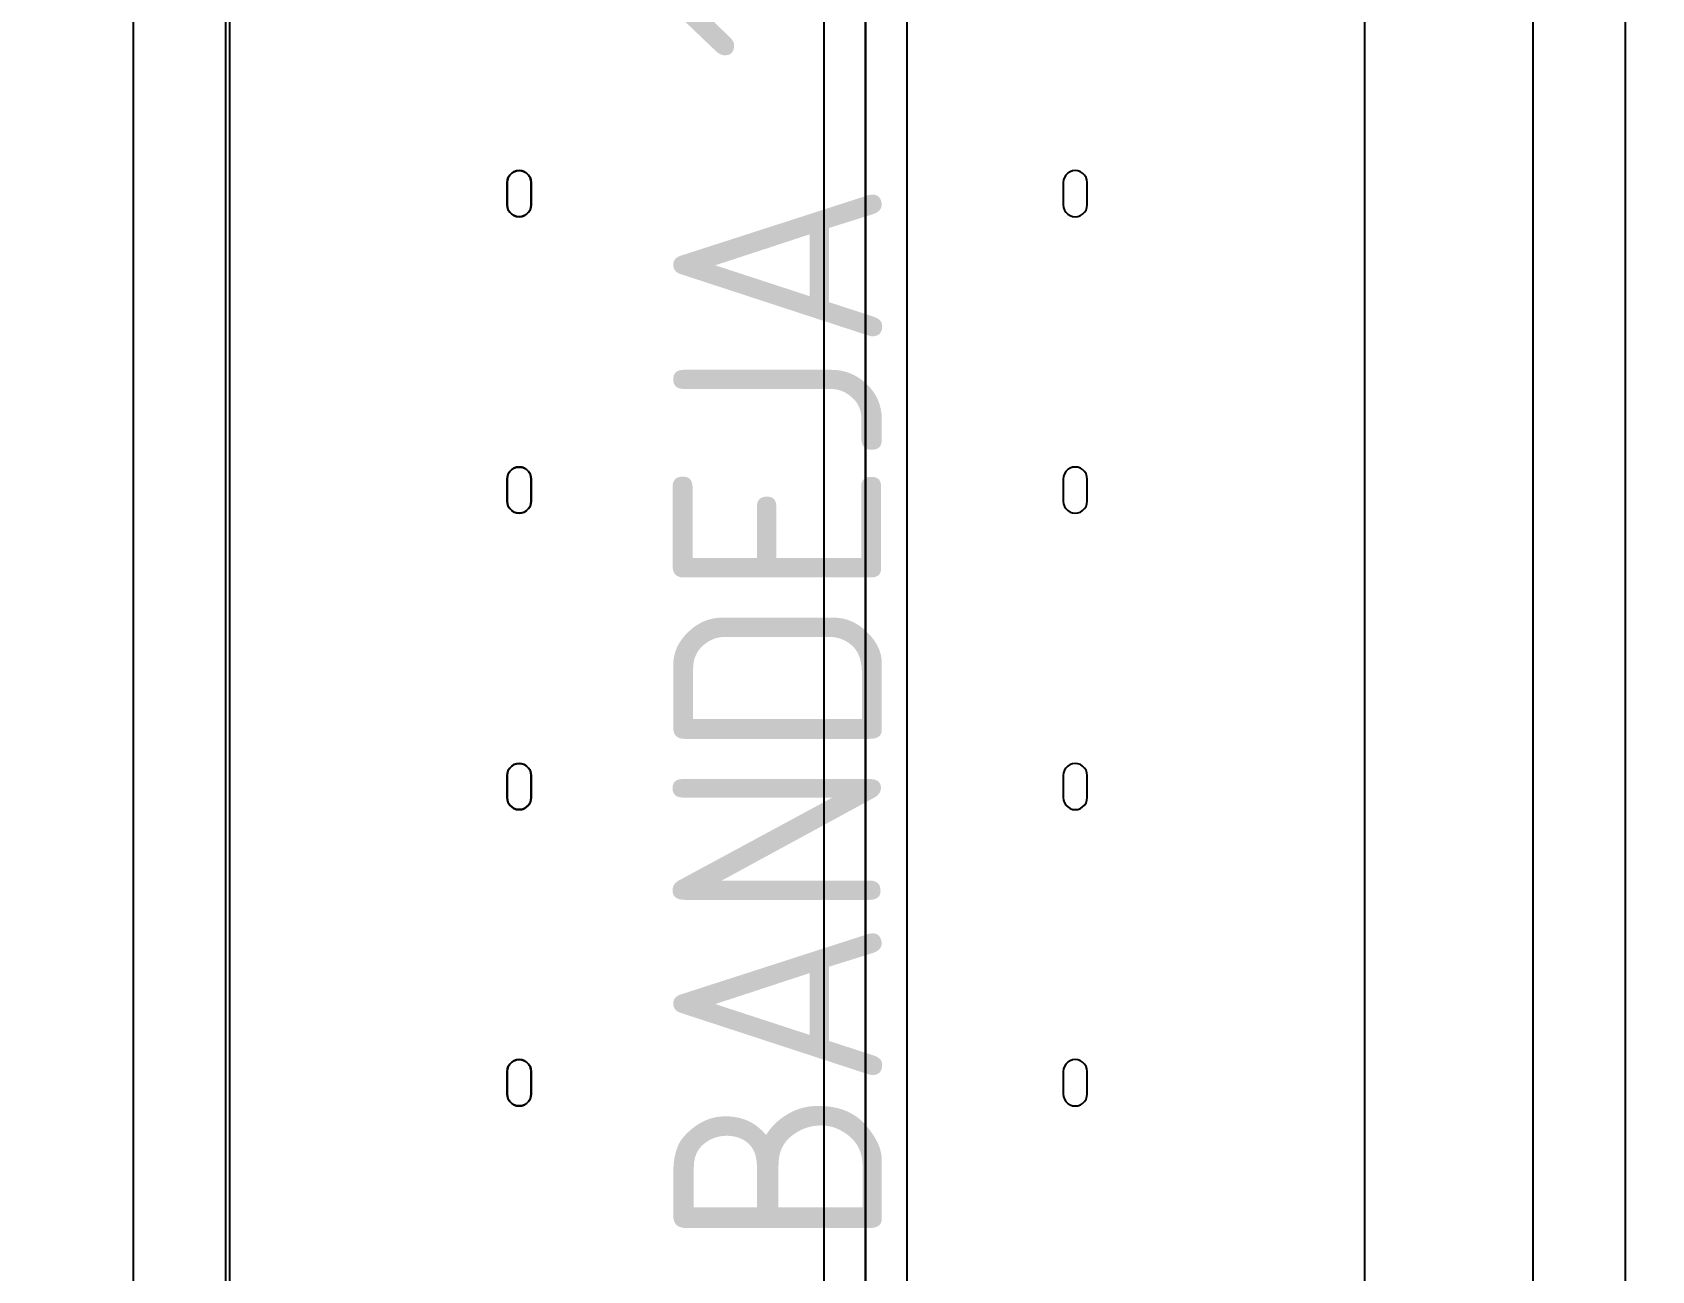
# Model space of a CAD drawing. Header units: millimetres. Extents: x 151130 to 215929, y 2134 to 34533.
# Drawn here: x 170295.3 to 170644.7, y 12814.8 to 13082 of the extents above; entities that cross this region are included whole.
import ezdxf

# ---------------------------------------------------------------- set-up
doc = ezdxf.new("R2010")
doc.units = ezdxf.units.MM
for name, color, linetype in [('MUEBLES', 8, 'Continuous'), ('OH CUBIERTA', 3, 'Continuous'), ('OH!-Furniture', 7, 'Continuous')]:
    doc.layers.add(name, color=color, linetype=linetype)
doc.styles.get("Standard").update_dxf_attribs({"font": 'isocp2.shx'})

# ---------------------------------------------------------------- blocks, each defined once
blk = doc.blocks.new('CUR25.15070')
at = {"layer": 'OH CUBIERTA'}
blk.add_lwpolyline([(0, 0), (0, 700), (1500, 700), (1500, 0)], close=True, dxfattribs=at)
blk = doc.blocks.new('1000 DOBLE')
at = {"layer": 'OH!-Furniture', "color": 2}
blk.add_lwpolyline([(2093.89, 613.22), (1093.89, 613.22), (1093.89, 368.2), (2093.89, 368.2)], close=True, dxfattribs=at)
at = {"layer": 'OH!-Furniture', "color": 2, "flags": 128}
for points in [[(1266.34, 548.12), (1265.78, 548.17), (1265.21, 548.36), (1264.74, 548.69), (1264.32, 549.11), (1263.99, 549.58), (1263.81, 550.14), (1263.76, 550.71), (1263.81, 551.27), (1263.99, 551.83), (1264.32, 552.3), (1264.74, 552.73), (1265.21, 553.05), (1265.78, 553.24), (1266.34, 553.29), (1271.18, 553.29), (1271.74, 553.24), (1272.31, 553.05), (1272.78, 552.73), (1273.2, 552.3), (1273.53, 551.83), (1273.71, 551.27), (1273.76, 550.71), (1273.71, 550.14), (1273.53, 549.58), (1273.2, 549.11), (1272.78, 548.69), (1272.31, 548.36), (1271.74, 548.17), (1271.18, 548.12)], [(1271.18, 553.29), (1266.34, 553.29), (1265.78, 553.24), (1265.21, 553.05), (1264.74, 552.73), (1264.32, 552.3), (1263.99, 551.83), (1263.81, 551.27), (1263.76, 550.71), (1263.81, 550.14), (1263.99, 549.58), (1264.32, 549.11), (1264.74, 548.69), (1265.21, 548.36), (1265.78, 548.17), (1266.34, 548.12), (1271.18, 548.12), (1271.74, 548.17), (1272.31, 548.36), (1272.78, 548.69), (1273.2, 549.11), (1273.53, 549.58), (1273.71, 550.14), (1273.76, 550.71), (1273.71, 551.27), (1273.53, 551.83), (1273.2, 552.3), (1272.78, 552.73), (1272.31, 553.05), (1271.74, 553.24)], [(1330.31, 548.12), (1329.74, 548.17), (1329.18, 548.36), (1328.71, 548.69), (1328.29, 549.11), (1327.96, 549.58), (1327.77, 550.14), (1327.72, 550.71), (1327.77, 551.27), (1327.96, 551.83), (1328.29, 552.3), (1328.71, 552.73), (1329.18, 553.05), (1329.74, 553.24), (1330.31, 553.29), (1335.1, 553.29), (1335.66, 553.24), (1336.22, 553.05), (1336.69, 552.73), (1337.12, 552.3), (1337.44, 551.83), (1337.63, 551.27), (1337.68, 550.71), (1337.63, 550.14), (1337.44, 549.58), (1337.12, 549.11), (1336.69, 548.69), (1336.22, 548.36), (1335.66, 548.17), (1335.1, 548.12)], [(1335.1, 553.29), (1330.31, 553.29), (1329.74, 553.24), (1329.18, 553.05), (1328.71, 552.73), (1328.29, 552.3), (1327.96, 551.83), (1327.77, 551.27), (1327.72, 550.71), (1327.77, 550.14), (1327.96, 549.58), (1328.29, 549.11), (1328.71, 548.69), (1329.18, 548.36), (1329.74, 548.17), (1330.31, 548.12), (1335.1, 548.12), (1335.66, 548.17), (1336.22, 548.36), (1336.69, 548.69), (1337.12, 549.11), (1337.44, 549.58), (1337.63, 550.14), (1337.68, 550.71), (1337.63, 551.27), (1337.44, 551.83), (1337.12, 552.3), (1336.69, 552.73), (1336.22, 553.05), (1335.66, 553.24)], [(1394.27, 548.12), (1393.71, 548.17), (1393.14, 548.36), (1392.67, 548.69), (1392.25, 549.11), (1391.92, 549.58), (1391.74, 550.14), (1391.69, 550.71), (1391.74, 551.27), (1391.92, 551.83), (1392.25, 552.3), (1392.67, 552.73), (1393.14, 553.05), (1393.71, 553.24), (1394.27, 553.29), (1399.06, 553.29), (1399.63, 553.24), (1400.19, 553.05), (1400.66, 552.73), (1401.08, 552.3), (1401.41, 551.83), (1401.6, 551.27), (1401.64, 550.71), (1401.6, 550.14), (1401.41, 549.58), (1401.08, 549.11), (1400.66, 548.69), (1400.19, 548.36), (1399.63, 548.17), (1399.06, 548.12)], [(1399.06, 553.29), (1394.27, 553.29), (1393.71, 553.24), (1393.14, 553.05), (1392.67, 552.73), (1392.25, 552.3), (1391.92, 551.83), (1391.74, 551.27), (1391.69, 550.71), (1391.74, 550.14), (1391.92, 549.58), (1392.25, 549.11), (1392.67, 548.69), (1393.14, 548.36), (1393.71, 548.17), (1394.27, 548.12), (1399.06, 548.12), (1399.63, 548.17), (1400.19, 548.36), (1400.66, 548.69), (1401.08, 549.11), (1401.41, 549.58), (1401.6, 550.14), (1401.64, 550.71), (1401.6, 551.27), (1401.41, 551.83), (1401.08, 552.3), (1400.66, 552.73), (1400.19, 553.05), (1399.63, 553.24)], [(1458.24, 548.12), (1457.67, 548.17), (1457.11, 548.36), (1456.64, 548.69), (1456.22, 549.11), (1455.89, 549.58), (1455.7, 550.14), (1455.65, 550.71), (1455.7, 551.27), (1455.89, 551.83), (1456.22, 552.3), (1456.64, 552.73), (1457.11, 553.05), (1457.67, 553.24), (1458.24, 553.29), (1463.03, 553.29), (1463.59, 553.24), (1464.15, 553.05), (1464.62, 552.73), (1465.05, 552.3), (1465.37, 551.83), (1465.56, 551.27), (1465.61, 550.71), (1465.56, 550.14), (1465.37, 549.58), (1465.05, 549.11), (1464.62, 548.69), (1464.15, 548.36), (1463.59, 548.17), (1463.03, 548.12)], [(1463.03, 553.29), (1458.24, 553.29), (1457.67, 553.24), (1457.11, 553.05), (1456.64, 552.73), (1456.22, 552.3), (1455.89, 551.83), (1455.7, 551.27), (1455.65, 550.71), (1455.7, 550.14), (1455.89, 549.58), (1456.22, 549.11), (1456.64, 548.69), (1457.11, 548.36), (1457.67, 548.17), (1458.24, 548.12), (1463.03, 548.12), (1463.59, 548.17), (1464.15, 548.36), (1464.62, 548.69), (1465.05, 549.11), (1465.37, 549.58), (1465.56, 550.14), (1465.61, 550.71), (1465.56, 551.27), (1465.37, 551.83), (1465.05, 552.3), (1464.62, 552.73), (1464.15, 553.05), (1463.59, 553.24)], [(1271.18, 428.13), (1271.74, 428.18), (1272.31, 428.37), (1272.78, 428.69), (1273.2, 429.12), (1273.53, 429.59), (1273.71, 430.15), (1273.76, 430.71), (1273.71, 431.28), (1273.53, 431.84), (1273.2, 432.31), (1272.78, 432.73), (1272.31, 433.06), (1271.74, 433.25), (1271.18, 433.3), (1266.34, 433.3), (1265.78, 433.25), (1265.21, 433.06), (1264.74, 432.73), (1264.32, 432.31), (1263.99, 431.84), (1263.81, 431.28), (1263.76, 430.71), (1263.81, 430.15), (1263.99, 429.59), (1264.32, 429.12), (1264.74, 428.69), (1265.21, 428.37), (1265.78, 428.18), (1266.34, 428.13)], [(1271.18, 433.3), (1266.34, 433.3), (1265.78, 433.25), (1265.21, 433.06), (1264.74, 432.73), (1264.32, 432.31), (1263.99, 431.84), (1263.81, 431.28), (1263.76, 430.71), (1263.81, 430.15), (1263.99, 429.59), (1264.32, 429.12), (1264.74, 428.69), (1265.21, 428.37), (1265.78, 428.18), (1266.34, 428.13), (1271.18, 428.13), (1271.74, 428.18), (1272.31, 428.37), (1272.78, 428.69), (1273.2, 429.12), (1273.53, 429.59), (1273.71, 430.15), (1273.76, 430.71), (1273.71, 431.28), (1273.53, 431.84), (1273.2, 432.31), (1272.78, 432.73), (1272.31, 433.06), (1271.74, 433.25)], [(1335.1, 428.13), (1335.66, 428.18), (1336.22, 428.37), (1336.69, 428.69), (1337.12, 429.12), (1337.44, 429.59), (1337.63, 430.15), (1337.68, 430.71), (1337.63, 431.28), (1337.44, 431.84), (1337.12, 432.31), (1336.69, 432.73), (1336.22, 433.06), (1335.66, 433.25), (1335.1, 433.3), (1330.31, 433.3), (1329.74, 433.25), (1329.18, 433.06), (1328.71, 432.73), (1328.29, 432.31), (1327.96, 431.84), (1327.77, 431.28), (1327.72, 430.71), (1327.77, 430.15), (1327.96, 429.59), (1328.29, 429.12), (1328.71, 428.69), (1329.18, 428.37), (1329.74, 428.18), (1330.31, 428.13)], [(1335.1, 433.3), (1330.31, 433.3), (1329.74, 433.25), (1329.18, 433.06), (1328.71, 432.73), (1328.29, 432.31), (1327.96, 431.84), (1327.77, 431.28), (1327.72, 430.71), (1327.77, 430.15), (1327.96, 429.59), (1328.29, 429.12), (1328.71, 428.69), (1329.18, 428.37), (1329.74, 428.18), (1330.31, 428.13), (1335.1, 428.13), (1335.66, 428.18), (1336.22, 428.37), (1336.69, 428.69), (1337.12, 429.12), (1337.44, 429.59), (1337.63, 430.15), (1337.68, 430.71), (1337.63, 431.28), (1337.44, 431.84), (1337.12, 432.31), (1336.69, 432.73), (1336.22, 433.06), (1335.66, 433.25)], [(1399.06, 428.13), (1399.63, 428.18), (1400.19, 428.37), (1400.66, 428.69), (1401.08, 429.12), (1401.41, 429.59), (1401.6, 430.15), (1401.64, 430.71), (1401.6, 431.28), (1401.41, 431.84), (1401.08, 432.31), (1400.66, 432.73), (1400.19, 433.06), (1399.63, 433.25), (1399.06, 433.3), (1394.27, 433.3), (1393.71, 433.25), (1393.14, 433.06), (1392.67, 432.73), (1392.25, 432.31), (1391.92, 431.84), (1391.74, 431.28), (1391.69, 430.71), (1391.74, 430.15), (1391.92, 429.59), (1392.25, 429.12), (1392.67, 428.69), (1393.14, 428.37), (1393.71, 428.18), (1394.27, 428.13)], [(1399.06, 433.3), (1394.27, 433.3), (1393.71, 433.25), (1393.14, 433.06), (1392.67, 432.73), (1392.25, 432.31), (1391.92, 431.84), (1391.74, 431.28), (1391.69, 430.71), (1391.74, 430.15), (1391.92, 429.59), (1392.25, 429.12), (1392.67, 428.69), (1393.14, 428.37), (1393.71, 428.18), (1394.27, 428.13), (1399.06, 428.13), (1399.63, 428.18), (1400.19, 428.37), (1400.66, 428.69), (1401.08, 429.12), (1401.41, 429.59), (1401.6, 430.15), (1401.64, 430.71), (1401.6, 431.28), (1401.41, 431.84), (1401.08, 432.31), (1400.66, 432.73), (1400.19, 433.06), (1399.63, 433.25)], [(1463.03, 428.13), (1463.59, 428.18), (1464.15, 428.37), (1464.62, 428.69), (1465.05, 429.12), (1465.37, 429.59), (1465.56, 430.15), (1465.61, 430.71), (1465.56, 431.28), (1465.37, 431.84), (1465.05, 432.31), (1464.62, 432.73), (1464.15, 433.06), (1463.59, 433.25), (1463.03, 433.3), (1458.24, 433.3), (1457.67, 433.25), (1457.11, 433.06), (1456.64, 432.73), (1456.22, 432.31), (1455.89, 431.84), (1455.7, 431.28), (1455.65, 430.71), (1455.7, 430.15), (1455.89, 429.59), (1456.22, 429.12), (1456.64, 428.69), (1457.11, 428.37), (1457.67, 428.18), (1458.24, 428.13)], [(1463.03, 433.3), (1458.24, 433.3), (1457.67, 433.25), (1457.11, 433.06), (1456.64, 432.73), (1456.22, 432.31), (1455.89, 431.84), (1455.7, 431.28), (1455.65, 430.71), (1455.7, 430.15), (1455.89, 429.59), (1456.22, 429.12), (1456.64, 428.69), (1457.11, 428.37), (1457.67, 428.18), (1458.24, 428.13), (1463.03, 428.13), (1463.59, 428.18), (1464.15, 428.37), (1464.62, 428.69), (1465.05, 429.12), (1465.37, 429.59), (1465.56, 430.15), (1465.61, 430.71), (1465.56, 431.28), (1465.37, 431.84), (1465.05, 432.31), (1464.62, 432.73), (1464.15, 433.06), (1463.59, 433.25)]]:
    blk.add_lwpolyline(points, close=True, dxfattribs=at)
at = {"layer": 'OH!-Furniture', "insert": (1233.08, 517.46), "char_height": 45, "attachment_point": 1}
blk.add_mtext_dynamic_manual_height_columns('{\\C1;BANDEJA 1000}', width=627.7096, gutter_width=12.5, heights=[0], dxfattribs=at)
blk = doc.blocks.new('B4')
at = {"color": 5}
blk.add_lwpolyline([(-2950, -709), (-1550, -709), (-1550, -691), (-2950, -691)], close=True, dxfattribs=at)
at = {"layer": 'MUEBLES'}
for points in [[(-2944.5, -562), (-1530.5, -562), (-1530.5, -542), (-2944.5, -542)], [(-2944.5, -864), (-1530.5, -864), (-1530.5, -844), (-2944.5, -844)]]:
    blk.add_lwpolyline(points, close=True, dxfattribs=at)
at = {"layer": 'OH CUBIERTA'}
for p in [(-3000, -700), (-3000, -1400)]:
    blk.add_blockref('CUR25.15070', p, dxfattribs=at)
at = {"layer": 'OH!-Furniture'}
blk.add_blockref('1000 DOBLE', (-3843.89, -1176), dxfattribs=at)

msp = doc.modelspace()

# ---------------------------------------------------------------- block references
at = {"color": 5, "rotation": 90}
msp.add_blockref('B4', (169775.03, 15430.44), dxfattribs=at)

doc.saveas('drawing.dxf')
